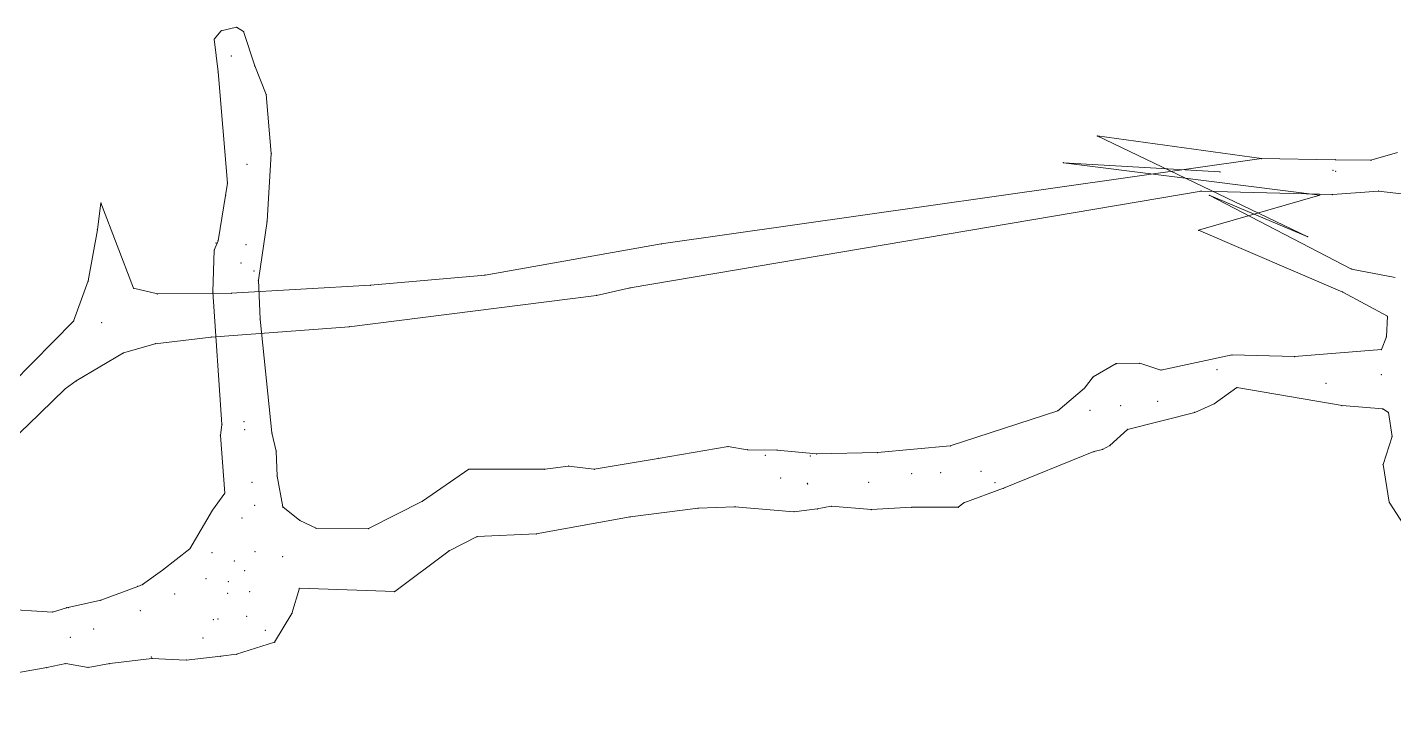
# Model space of a CAD drawing. Header units: millimetres. Extents: x 516689 to 517365, y 4400055 to 4400539.
# Drawn here: x 517189 to 517267.3, y 4400499.8 to 4400538.9 of the extents above; entities that cross this region are included whole.
import ezdxf

# ---------------------------------------------------------------- set-up
doc = ezdxf.new("R2010")
doc.units = ezdxf.units.MM
for name, color, linetype, lineweight in [('415', 172, 'Continuous', 0), ('FERE_SN', 3, 'Continuous', 0), ('GAL_370', 18, 'Continuous', 0)]:
    doc.layers.add(name, color=color, linetype=linetype, lineweight=lineweight)

msp = doc.modelspace()

# ---------------------------------------------------------------- linework, layer by layer
at = {"layer": '415', "lineweight": 0}
for p, q in [((517265.978, 4400531.243, 416), (517267.498, 4400531.676, 416)), ((517225.315, 4400526.443, 415.6), (517259.719, 4400531.332, 416)), ((517259.719, 4400531.332, 416), (517263.938, 4400531.271, 416)), ((517263.938, 4400531.271, 416), (517265.978, 4400531.243, 416)), ((517256.247, 4400529.474, 416), (517223.531, 4400523.922, 415.6)), ((517263.775, 4400529.274, 416), (517256.247, 4400529.474, 416)), ((517266.425, 4400529.472, 416), (517263.775, 4400529.274, 416)), ((517268.9, 4400529.186, 416), (517266.425, 4400529.472, 416)), ((517193.015, 4400527.256, 416.45), (517193.209, 4400528.791, 416.45)), ((517193.209, 4400528.791, 416.45), (517195.088, 4400523.906, 416.45)), ((517192.489, 4400524.325, 416.45), (517193.015, 4400527.256, 416.45)), ((517215.225, 4400524.661, 415.6), (517225.315, 4400526.443, 415.6)), ((517208.658, 4400524.075, 415.6), (517215.225, 4400524.661, 415.6)), ((517191.643, 4400522.018, 416.45), (517192.489, 4400524.325, 416.45)), ((517195.088, 4400523.906, 416.45), (517196.45, 4400523.576, 416.45)), ((517200.679, 4400523.618, 416.45), (517208.658, 4400524.075, 415.6)), ((517223.531, 4400523.922, 415.6), (517221.616, 4400523.495, 415.6)), ((517196.45, 4400523.576, 416.45), (517200.679, 4400523.618, 416.45)), ((517221.616, 4400523.495, 415.6), (517207.442, 4400521.696, 415.6)), ((517188.148, 4400518.459, 416.45), (517191.643, 4400522.018, 416.45)), ((517207.442, 4400521.696, 415.6), (517199.535, 4400521.105, 416.45)), ((517196.324, 4400520.72, 416.45), (517194.501, 4400520.197, 416.45)), ((517199.535, 4400521.105, 416.45), (517196.324, 4400520.72, 416.45)), ((517194.501, 4400520.197, 416.45), (517191.801, 4400518.589, 416.45)), ((517191.801, 4400518.589, 416.45), (517191.159, 4400518.133, 416.45)), ((517191.159, 4400518.133, 416.45), (517189.017, 4400516.047, 416.45)), ((517189.017, 4400516.047, 416.45), (517184.276, 4400511.581, 415.25))]:
    msp.add_line(p, q, dxfattribs=at)
for p in [(517259.719, 4400531.332, 416), (517259.719, 4400531.332, 416), (517263.938, 4400531.271, 416), (517263.938, 4400531.271, 416), (517265.978, 4400531.243, 416), (517265.978, 4400531.243, 416), (517257.335, 4400530.57, 416), (517257.335, 4400530.57, 416), (517263.814, 4400530.669, 416), (517263.814, 4400530.669, 416), (517263.966, 4400530.601, 416), (517263.966, 4400530.601, 416), (517256.247, 4400529.474, 416), (517256.247, 4400529.474, 416), (517263.775, 4400529.274, 416), (517263.775, 4400529.274, 416), (517266.425, 4400529.472, 416), (517266.425, 4400529.472, 416), (517193.209, 4400528.791, 416.45), (517193.209, 4400528.791, 416.45), (517193.015, 4400527.256, 416.45), (517193.015, 4400527.256, 416.45), (517225.315, 4400526.443, 415.6), (517225.315, 4400526.443, 415.6), (517215.225, 4400524.661, 415.6), (517215.225, 4400524.661, 415.6), (517192.489, 4400524.325, 416.45), (517192.489, 4400524.325, 416.45), (517195.088, 4400523.906, 416.45), (517195.088, 4400523.906, 416.45), (517208.658, 4400524.075, 415.6), (517208.658, 4400524.075, 415.6), (517223.531, 4400523.922, 415.6), (517223.531, 4400523.922, 415.6), (517196.45, 4400523.576, 416.45), (517196.45, 4400523.576, 416.45), (517200.679, 4400523.618, 416.45), (517200.679, 4400523.618, 416.45), (517221.616, 4400523.495, 415.6), (517221.616, 4400523.495, 415.6), (517191.643, 4400522.018, 416.45), (517191.643, 4400522.018, 416.45), (517193.247, 4400521.931, 416.45), (517193.247, 4400521.931, 416.45), (517207.442, 4400521.696, 415.6), (517207.442, 4400521.696, 415.6), (517196.324, 4400520.72, 416.45), (517196.324, 4400520.72, 416.45), (517199.535, 4400521.105, 416.45), (517199.535, 4400521.105, 416.45), (517194.501, 4400520.197, 416.45), (517194.501, 4400520.197, 416.45), (517191.801, 4400518.589, 416.45), (517191.801, 4400518.589, 416.45), (517191.159, 4400518.133, 416.45), (517191.159, 4400518.133, 416.45), (517189.017, 4400516.047, 416.45), (517189.017, 4400516.047, 416.45)]:
    msp.add_point(p, dxfattribs=at)
at = {"layer": 'FERE_SN', "lineweight": 0}
for p, q in [((517259.719, 4400531.332, 416), (517250.305, 4400532.636, 413.47)), ((517250.305, 4400532.636, 413.47), (517262.362, 4400526.853, 402.78)), ((517263.05, 4400529.246, 402.78), (517248.361, 4400531.095, 414)), ((517248.361, 4400531.095, 414), (517257.335, 4400530.57, 416)), ((517256.11, 4400527.223, 398), (517263.05, 4400529.246, 402.78)), ((517262.362, 4400526.853, 402.78), (517256.719, 4400529.232, 398)), ((517256.719, 4400529.232, 398), (517264.872, 4400524.998, 391)), ((517264.364, 4400523.681, 391), (517256.11, 4400527.223, 398)), ((517267.374, 4400524.518, 376.659), (517264.872, 4400524.998, 391)), ((517266.928, 4400522.295, 375.198), (517264.364, 4400523.681, 391)), ((517266.87, 4400521.107, 373.627), (517266.928, 4400522.295, 375.198)), ((517266.582, 4400520.385, 371), (517266.87, 4400521.107, 373.627))]:
    msp.add_line(p, q, dxfattribs=at)
for p in [(517250.305, 4400532.636, 413.47), (517248.361, 4400531.095, 414), (517256.719, 4400529.232, 398), (517263.05, 4400529.246, 402.78), (517256.11, 4400527.223, 398), (517262.362, 4400526.853, 402.78), (517264.872, 4400524.998, 391), (517264.364, 4400523.681, 391), (517266.928, 4400522.295, 375.198), (517266.87, 4400521.107, 373.627)]:
    msp.add_point(p, dxfattribs=at)
at = {"layer": 'GAL_370', "lineweight": 0}
for p, q in [((517200.104, 4400538.665, 370.6), (517199.708, 4400538.189, 370.6)), ((517200.104, 4400538.665, 370.6), (517199.708, 4400538.189, 370.6)), ((517200.984, 4400538.863, 370.6), (517200.104, 4400538.665, 370.6)), ((517200.984, 4400538.863, 370.6), (517200.104, 4400538.665, 370.6)), ((517201.389, 4400538.619, 370.6), (517200.984, 4400538.863, 370.6)), ((517201.389, 4400538.619, 370.6), (517200.984, 4400538.863, 370.6)), ((517199.708, 4400538.189, 370.6), (517199.928, 4400536.307, 370.6)), ((517199.708, 4400538.189, 370.6), (517199.928, 4400536.307, 370.6)), ((517202.028, 4400536.648, 370.6), (517201.389, 4400538.619, 370.6)), ((517202.028, 4400536.648, 370.6), (517201.389, 4400538.619, 370.6)), ((517202.686, 4400535.008, 370.6), (517202.028, 4400536.648, 370.6)), ((517202.686, 4400535.008, 370.6), (517202.028, 4400536.648, 370.6)), ((517199.928, 4400536.307, 370.6), (517200.46, 4400529.929, 370.6)), ((517199.928, 4400536.307, 370.6), (517200.46, 4400529.929, 370.6)), ((517202.972, 4400531.622, 370.6), (517202.686, 4400535.008, 370.6)), ((517202.972, 4400531.622, 370.6), (517202.686, 4400535.008, 370.6)), ((517202.738, 4400527.745, 370.6), (517202.972, 4400531.622, 370.6)), ((517202.738, 4400527.745, 370.6), (517202.972, 4400531.622, 370.6)), ((517200.46, 4400529.929, 370.6), (517199.924, 4400526.627, 370.6)), ((517200.46, 4400529.929, 370.6), (517199.924, 4400526.627, 370.6)), ((517202.24, 4400524.359, 370.6), (517202.738, 4400527.745, 370.6)), ((517202.24, 4400524.359, 370.6), (517202.738, 4400527.745, 370.6)), ((517199.924, 4400526.627, 370.6), (517199.704, 4400526.094, 370.6)), ((517199.924, 4400526.627, 370.6), (517199.704, 4400526.094, 370.6)), ((517199.704, 4400526.094, 370.6), (517199.626, 4400523.688, 370.6)), ((517199.704, 4400526.094, 370.6), (517199.626, 4400523.688, 370.6)), ((517202.337, 4400522.133, 370.6), (517202.24, 4400524.359, 370.6)), ((517202.337, 4400522.133, 370.6), (517202.24, 4400524.359, 370.6)), ((517199.626, 4400523.688, 370.6), (517200.15, 4400516.099, 370.4)), ((517199.626, 4400523.688, 370.6), (517200.15, 4400516.099, 370.4)), ((517203.012, 4400515.608, 370.4), (517202.337, 4400522.133, 370.6)), ((517203.012, 4400515.608, 370.4), (517202.337, 4400522.133, 370.6)), ((517258.025, 4400520.079, 370.8), (517253.95, 4400519.207, 370.8)), ((517258.025, 4400520.079, 370.8), (517253.95, 4400519.207, 370.8)), ((517261.606, 4400519.985, 371), (517258.025, 4400520.079, 370.8)), ((517261.606, 4400519.985, 371), (517258.025, 4400520.079, 370.8)), ((517266.582, 4400520.385, 371), (517261.606, 4400519.985, 371)), ((517266.582, 4400520.385, 371), (517261.606, 4400519.985, 371)), ((517251.388, 4400519.579, 370.8), (517250.073, 4400518.822, 370.8)), ((517251.388, 4400519.579, 370.8), (517250.073, 4400518.822, 370.8)), ((517252.74, 4400519.598, 370.8), (517251.388, 4400519.579, 370.8)), ((517252.74, 4400519.598, 370.8), (517251.388, 4400519.579, 370.8)), ((517253.95, 4400519.207, 370.8), (517252.74, 4400519.598, 370.8)), ((517253.95, 4400519.207, 370.8), (517252.74, 4400519.598, 370.8)), ((517250.073, 4400518.822, 370.8), (517249.562, 4400518.171, 370.8)), ((517250.073, 4400518.822, 370.8), (517249.562, 4400518.171, 370.8)), ((517249.562, 4400518.171, 370.8), (517248.038, 4400516.874, 370.8)), ((517249.562, 4400518.171, 370.8), (517248.038, 4400516.874, 370.8)), ((517257.001, 4400517.282, 370.8), (517258.309, 4400518.209, 370.8)), ((517257.001, 4400517.282, 370.8), (517258.309, 4400518.209, 370.8)), ((517258.309, 4400518.209, 370.8), (517264.332, 4400517.17, 371)), ((517258.309, 4400518.209, 370.8), (517264.332, 4400517.17, 371)), ((517248.038, 4400516.874, 370.8), (517241.882, 4400514.865, 370.7)), ((517248.038, 4400516.874, 370.8), (517241.882, 4400514.865, 370.7)), ((517252.042, 4400515.806, 370.8), (517255.893, 4400516.779, 370.8)), ((517252.042, 4400515.806, 370.8), (517255.893, 4400516.779, 370.8)), ((517255.893, 4400516.779, 370.8), (517257.001, 4400517.282, 370.8)), ((517255.893, 4400516.779, 370.8), (517257.001, 4400517.282, 370.8)), ((517264.332, 4400517.17, 371), (517266.664, 4400516.981, 371)), ((517264.332, 4400517.17, 371), (517266.664, 4400516.981, 371)), ((517266.664, 4400516.981, 371), (517266.981, 4400516.783, 371)), ((517266.664, 4400516.981, 371), (517266.981, 4400516.783, 371)), ((517266.981, 4400516.783, 371), (517267.199, 4400515.404, 371)), ((517266.981, 4400516.783, 371), (517267.199, 4400515.404, 371)), ((517200.15, 4400516.099, 370.4), (517200.056, 4400515.457, 370.4)), ((517200.15, 4400516.099, 370.4), (517200.056, 4400515.457, 370.4)), ((517200.056, 4400515.457, 370.4), (517200.31, 4400512.15, 370.4)), ((517200.056, 4400515.457, 370.4), (517200.31, 4400512.15, 370.4)), ((517203.26, 4400514.563, 370.4), (517203.012, 4400515.608, 370.4)), ((517203.26, 4400514.563, 370.4), (517203.012, 4400515.608, 370.4)), ((517251.024, 4400514.884, 370.8), (517252.042, 4400515.806, 370.8)), ((517251.024, 4400514.884, 370.8), (517252.042, 4400515.806, 370.8)), ((517267.199, 4400515.404, 371), (517266.676, 4400513.79, 371)), ((517267.199, 4400515.404, 371), (517266.676, 4400513.79, 371)), ((517203.305, 4400513.136, 370.4), (517203.26, 4400514.563, 370.4)), ((517203.305, 4400513.136, 370.4), (517203.26, 4400514.563, 370.4)), ((517229.151, 4400514.823, 370.6), (517225.144, 4400514.146, 370.6)), ((517229.151, 4400514.823, 370.6), (517225.144, 4400514.146, 370.6)), ((517230.25, 4400514.638, 370.7), (517229.151, 4400514.823, 370.6)), ((517230.25, 4400514.638, 370.7), (517229.151, 4400514.823, 370.6)), ((517231.952, 4400514.62, 370.7), (517230.25, 4400514.638, 370.7)), ((517231.952, 4400514.62, 370.7), (517230.25, 4400514.638, 370.7)), ((517234.22, 4400514.402, 370.7), (517231.952, 4400514.62, 370.7)), ((517234.22, 4400514.402, 370.7), (517231.952, 4400514.62, 370.7)), ((517237.704, 4400514.482, 370.7), (517234.22, 4400514.402, 370.7)), ((517237.704, 4400514.482, 370.7), (517234.22, 4400514.402, 370.7)), ((517241.882, 4400514.865, 370.7), (517237.704, 4400514.482, 370.7)), ((517241.882, 4400514.865, 370.7), (517237.704, 4400514.482, 370.7)), ((517244.937, 4400512.439, 370.7), (517250.113, 4400514.535, 370.8)), ((517244.937, 4400512.439, 370.7), (517250.113, 4400514.535, 370.8)), ((517250.113, 4400514.535, 370.8), (517250.604, 4400514.659, 370.8)), ((517250.113, 4400514.535, 370.8), (517250.604, 4400514.659, 370.8)), ((517250.604, 4400514.659, 370.8), (517251.024, 4400514.884, 370.8)), ((517250.604, 4400514.659, 370.8), (517251.024, 4400514.884, 370.8)), ((517220.005, 4400513.709, 370.6), (517218.647, 4400513.521, 370.6)), ((517220.005, 4400513.709, 370.6), (517218.647, 4400513.521, 370.6)), ((517221.477, 4400513.526, 370.6), (517220.005, 4400513.709, 370.6)), ((517221.477, 4400513.526, 370.6), (517220.005, 4400513.709, 370.6)), ((517225.144, 4400514.146, 370.6), (517221.477, 4400513.526, 370.6)), ((517225.144, 4400514.146, 370.6), (517221.477, 4400513.526, 370.6)), ((517266.676, 4400513.79, 371), (517267.033, 4400511.63, 371)), ((517266.676, 4400513.79, 371), (517267.033, 4400511.63, 371)), ((517203.632, 4400511.364, 370.4), (517203.305, 4400513.136, 370.4)), ((517203.632, 4400511.364, 370.4), (517203.305, 4400513.136, 370.4)), ((517214.288, 4400513.527, 370.5), (517211.632, 4400511.69, 370.5)), ((517214.288, 4400513.527, 370.5), (517211.632, 4400511.69, 370.5)), ((517218.647, 4400513.521, 370.6), (517214.288, 4400513.527, 370.5)), ((517218.647, 4400513.521, 370.6), (517214.288, 4400513.527, 370.5)), ((517200.31, 4400512.15, 370.4), (517199.6, 4400511.17, 370.4)), ((517200.31, 4400512.15, 370.4), (517199.6, 4400511.17, 370.4)), ((517242.657, 4400511.604, 370.7), (517244.937, 4400512.439, 370.7)), ((517242.657, 4400511.604, 370.7), (517244.937, 4400512.439, 370.7)), ((517204.614, 4400510.591, 370.4), (517203.632, 4400511.364, 370.4)), ((517204.614, 4400510.591, 370.4), (517203.632, 4400511.364, 370.4)), ((517211.632, 4400511.69, 370.5), (517208.552, 4400510.125, 370.5)), ((517211.632, 4400511.69, 370.5), (517208.552, 4400510.125, 370.5)), ((517223.53, 4400510.796, 370.6), (517227.425, 4400511.286, 370.6)), ((517223.53, 4400510.796, 370.6), (517227.425, 4400511.286, 370.6)), ((517227.425, 4400511.286, 370.6), (517229.538, 4400511.378, 370.7)), ((517227.425, 4400511.286, 370.6), (517229.538, 4400511.378, 370.7)), ((517229.538, 4400511.378, 370.7), (517232.925, 4400511.09, 370.7)), ((517229.538, 4400511.378, 370.7), (517232.925, 4400511.09, 370.7)), ((517234.256, 4400511.247, 370.7), (517235.064, 4400511.404, 370.7)), ((517234.256, 4400511.247, 370.7), (517235.064, 4400511.404, 370.7)), ((517235.064, 4400511.404, 370.7), (517237.358, 4400511.216, 370.7)), ((517235.064, 4400511.404, 370.7), (517237.358, 4400511.216, 370.7)), ((517237.358, 4400511.216, 370.7), (517239.664, 4400511.348, 370.7)), ((517237.358, 4400511.216, 370.7), (517239.664, 4400511.348, 370.7)), ((517239.664, 4400511.348, 370.7), (517242.334, 4400511.346, 370.7)), ((517239.664, 4400511.348, 370.7), (517242.334, 4400511.346, 370.7)), ((517242.334, 4400511.346, 370.7), (517242.657, 4400511.604, 370.7)), ((517242.334, 4400511.346, 370.7), (517242.657, 4400511.604, 370.7)), ((517267.033, 4400511.63, 371), (517267.876, 4400510.345, 371)), ((517267.033, 4400511.63, 371), (517267.876, 4400510.345, 371)), ((517199.6, 4400511.17, 370.4), (517198.308, 4400508.97, 370.4)), ((517199.6, 4400511.17, 370.4), (517198.308, 4400508.97, 370.4)), ((517205.539, 4400510.141, 370.4), (517204.614, 4400510.591, 370.4)), ((517205.539, 4400510.141, 370.4), (517204.614, 4400510.591, 370.4)), ((517218.159, 4400509.815, 370.6), (517223.53, 4400510.796, 370.6)), ((517218.159, 4400509.815, 370.6), (517223.53, 4400510.796, 370.6)), ((517232.925, 4400511.09, 370.7), (517234.256, 4400511.247, 370.7)), ((517232.925, 4400511.09, 370.7), (517234.256, 4400511.247, 370.7)), ((517208.552, 4400510.125, 370.5), (517205.539, 4400510.141, 370.4)), ((517208.552, 4400510.125, 370.5), (517205.539, 4400510.141, 370.4)), ((517214.767, 4400509.668, 370.5), (517218.159, 4400509.815, 370.6)), ((517214.767, 4400509.668, 370.5), (517218.159, 4400509.815, 370.6)), ((517198.308, 4400508.97, 370.4), (517196.736, 4400507.732, 370.4)), ((517198.308, 4400508.97, 370.4), (517196.736, 4400507.732, 370.4)), ((517213.166, 4400508.851, 370.5), (517214.767, 4400509.668, 370.5)), ((517213.166, 4400508.851, 370.5), (517214.767, 4400509.668, 370.5)), ((517210.051, 4400506.509, 370.5), (517213.166, 4400508.851, 370.5)), ((517210.051, 4400506.509, 370.5), (517213.166, 4400508.851, 370.5)), ((517196.736, 4400507.732, 370.4), (517195.597, 4400506.908, 370.4)), ((517196.736, 4400507.732, 370.4), (517195.597, 4400506.908, 370.4)), ((517195.321, 4400506.802, 370.4), (517193.204, 4400506.016, 370.4)), ((517195.321, 4400506.802, 370.4), (517193.204, 4400506.016, 370.4)), ((517195.597, 4400506.908, 370.4), (517195.321, 4400506.802, 370.4)), ((517195.597, 4400506.908, 370.4), (517195.321, 4400506.802, 370.4)), ((517204.159, 4400505.258, 370.4), (517204.589, 4400506.701, 370.4)), ((517204.159, 4400505.258, 370.4), (517204.589, 4400506.701, 370.4)), ((517204.589, 4400506.701, 370.4), (517210.051, 4400506.509, 370.5)), ((517204.589, 4400506.701, 370.4), (517210.051, 4400506.509, 370.5)), ((517193.204, 4400506.016, 370.4), (517191.249, 4400505.588, 370.4)), ((517193.204, 4400506.016, 370.4), (517191.249, 4400505.588, 370.4)), ((517190.439, 4400505.336, 370.4), (517187.447, 4400505.517, 370.4)), ((517190.439, 4400505.336, 370.4), (517187.447, 4400505.517, 370.4)), ((517191.249, 4400505.588, 370.4), (517190.439, 4400505.336, 370.4)), ((517191.249, 4400505.588, 370.4), (517190.439, 4400505.336, 370.4)), ((517203.165, 4400503.607, 370.4), (517204.159, 4400505.258, 370.4)), ((517203.165, 4400503.607, 370.4), (517204.159, 4400505.258, 370.4)), ((517200.989, 4400502.919, 370.4), (517203.165, 4400503.607, 370.4)), ((517200.989, 4400502.919, 370.4), (517203.165, 4400503.607, 370.4)), ((517193.716, 4400502.379, 370.4), (517196.133, 4400502.681, 370.4)), ((517193.716, 4400502.379, 370.4), (517196.133, 4400502.681, 370.4)), ((517196.133, 4400502.681, 370.4), (517198.106, 4400502.579, 370.4)), ((517196.133, 4400502.681, 370.4), (517198.106, 4400502.579, 370.4)), ((517198.106, 4400502.579, 370.4), (517200.083, 4400502.8, 370.4)), ((517198.106, 4400502.579, 370.4), (517200.083, 4400502.8, 370.4)), ((517200.083, 4400502.8, 370.4), (517200.989, 4400502.919, 370.4)), ((517200.083, 4400502.8, 370.4), (517200.989, 4400502.919, 370.4)), ((517176.845, 4400499.796, 370.23), (517190.104, 4400502.154, 370.4)), ((517176.845, 4400499.796, 370.23), (517190.104, 4400502.154, 370.4)), ((517190.104, 4400502.154, 370.4), (517191.194, 4400502.385, 370.4)), ((517190.104, 4400502.154, 370.4), (517191.194, 4400502.385, 370.4)), ((517191.194, 4400502.385, 370.4), (517192.473, 4400502.16, 370.4)), ((517191.194, 4400502.385, 370.4), (517192.473, 4400502.16, 370.4)), ((517192.473, 4400502.16, 370.4), (517193.716, 4400502.379, 370.4)), ((517192.473, 4400502.16, 370.4), (517193.716, 4400502.379, 370.4))]:
    msp.add_line(p, q, dxfattribs=at)
for p in [(517200.104, 4400538.665, 370.6), (517200.104, 4400538.665, 370.6), (517200.984, 4400538.863, 370.6), (517200.984, 4400538.863, 370.6), (517199.708, 4400538.189, 370.6), (517199.708, 4400538.189, 370.6), (517201.389, 4400538.619, 370.6), (517201.389, 4400538.619, 370.6), (517200.683, 4400537.216, 370.6), (517200.683, 4400537.216, 370.6), (517202.028, 4400536.648, 370.6), (517202.028, 4400536.648, 370.6), (517199.928, 4400536.307, 370.6), (517199.928, 4400536.307, 370.6), (517202.686, 4400535.008, 370.6), (517202.686, 4400535.008, 370.6), (517202.972, 4400531.622, 370.6), (517202.972, 4400531.622, 370.6), (517201.586, 4400531.006, 370.6), (517201.586, 4400531.006, 370.6), (517200.46, 4400529.929, 370.6), (517200.46, 4400529.929, 370.6), (517200.369, 4400529.217, 370.6), (517200.369, 4400529.217, 370.6), (517202.738, 4400527.745, 370.6), (517202.738, 4400527.745, 370.6), (517199.806, 4400526.501, 370.6), (517199.806, 4400526.501, 370.6), (517199.924, 4400526.627, 370.6), (517199.924, 4400526.627, 370.6), (517201.519, 4400526.405, 370.6), (517201.519, 4400526.405, 370.6), (517199.704, 4400526.094, 370.6), (517199.704, 4400526.094, 370.6), (517201.235, 4400525.341, 370.6), (517201.235, 4400525.341, 370.6), (517201.985, 4400524.896, 370.6), (517201.985, 4400524.896, 370.6), (517202.24, 4400524.359, 370.6), (517202.24, 4400524.359, 370.6), (517199.626, 4400523.688, 370.6), (517199.626, 4400523.688, 370.6), (517202.337, 4400522.133, 370.6), (517202.337, 4400522.133, 370.6), (517258.025, 4400520.079, 370.8), (517258.025, 4400520.079, 370.8), (517261.606, 4400519.985, 371), (517261.606, 4400519.985, 371), (517266.582, 4400520.385, 371), (517266.582, 4400520.385, 371), (517251.388, 4400519.579, 370.8), (517251.388, 4400519.579, 370.8), (517252.74, 4400519.598, 370.8), (517252.74, 4400519.598, 370.8), (517253.95, 4400519.207, 370.8), (517253.95, 4400519.207, 370.8), (517257.168, 4400519.225, 370.8), (517257.168, 4400519.225, 370.8), (517250.073, 4400518.822, 370.8), (517250.073, 4400518.822, 370.8), (517263.407, 4400518.445, 371), (517263.407, 4400518.445, 371), (517266.578, 4400518.954, 371), (517266.578, 4400518.954, 371), (517249.562, 4400518.171, 370.8), (517249.562, 4400518.171, 370.8), (517249.563, 4400518.169, 370.8), (517249.563, 4400518.169, 370.8), (517258.309, 4400518.209, 370.8), (517258.309, 4400518.209, 370.8), (517248.038, 4400516.874, 370.8), (517248.038, 4400516.874, 370.8), (517249.881, 4400516.905, 370.8), (517249.881, 4400516.905, 370.8), (517251.634, 4400517.176, 370.8), (517251.634, 4400517.176, 370.8), (517253.772, 4400517.424, 370.8), (517253.772, 4400517.424, 370.8), (517255.893, 4400516.779, 370.8), (517255.893, 4400516.779, 370.8), (517257.001, 4400517.282, 370.8), (517257.001, 4400517.282, 370.8), (517264.332, 4400517.17, 371), (517264.332, 4400517.17, 371), (517264.332, 4400517.17, 371), (517264.332, 4400517.17, 371), (517266.664, 4400516.981, 371), (517266.664, 4400516.981, 371), (517266.981, 4400516.783, 371), (517266.981, 4400516.783, 371), (517200.15, 4400516.099, 370.4), (517200.15, 4400516.099, 370.4), (517201.414, 4400516.243, 370.4), (517201.414, 4400516.243, 370.4), (517200.056, 4400515.457, 370.4), (517200.056, 4400515.457, 370.4), (517201.445, 4400515.789, 370.4), (517201.445, 4400515.789, 370.4), (517203.012, 4400515.608, 370.4), (517203.012, 4400515.608, 370.4), (517252.042, 4400515.806, 370.8), (517252.042, 4400515.806, 370.8), (517267.199, 4400515.404, 371), (517267.199, 4400515.404, 371), (517203.26, 4400514.563, 370.4), (517203.26, 4400514.563, 370.4), (517229.151, 4400514.823, 370.6), (517229.151, 4400514.823, 370.6), (517230.25, 4400514.638, 370.7), (517230.25, 4400514.638, 370.7), (517231.952, 4400514.62, 370.7), (517231.952, 4400514.62, 370.7), (517234.22, 4400514.402, 370.7), (517234.22, 4400514.402, 370.7), (517237.704, 4400514.482, 370.7), (517237.704, 4400514.482, 370.7), (517241.882, 4400514.865, 370.7), (517241.882, 4400514.865, 370.7), (517250.113, 4400514.535, 370.8), (517250.113, 4400514.535, 370.8), (517250.604, 4400514.659, 370.8), (517250.604, 4400514.659, 370.8), (517251.024, 4400514.884, 370.8), (517251.024, 4400514.884, 370.8), (517220.005, 4400513.709, 370.6), (517220.005, 4400513.709, 370.6), (517225.144, 4400514.146, 370.6), (517225.144, 4400514.146, 370.6), (517231.284, 4400514.33, 370.7), (517231.284, 4400514.33, 370.7), (517233.854, 4400514.285, 370.7), (517233.854, 4400514.285, 370.7), (517266.676, 4400513.79, 371), (517266.676, 4400513.79, 371), (517203.305, 4400513.136, 370.4), (517203.305, 4400513.136, 370.4), (517214.288, 4400513.527, 370.5), (517214.288, 4400513.527, 370.5), (517218.647, 4400513.521, 370.6), (517218.647, 4400513.521, 370.6), (517221.477, 4400513.526, 370.6), (517221.477, 4400513.526, 370.6), (517232.168, 4400513.02, 370.7), (517232.168, 4400513.02, 370.7), (517239.663, 4400513.273, 370.7), (517239.663, 4400513.273, 370.7), (517241.328, 4400513.329, 370.7), (517241.328, 4400513.329, 370.7), (517243.634, 4400513.406, 370.7), (517243.634, 4400513.406, 370.7), (517200.31, 4400512.15, 370.4), (517200.31, 4400512.15, 370.4), (517201.871, 4400512.778, 370.4), (517201.871, 4400512.778, 370.4), (517233.681, 4400512.711, 370.7), (517233.681, 4400512.711, 370.7), (517233.701, 4400512.671, 370.7), (517233.701, 4400512.671, 370.7), (517237.205, 4400512.766, 370.7), (517237.205, 4400512.766, 370.7), (517244.435, 4400512.748, 370.7), (517244.435, 4400512.748, 370.7), (517244.937, 4400512.439, 370.7), (517244.937, 4400512.439, 370.7), (517202.014, 4400511.452, 370.4), (517202.014, 4400511.452, 370.4), (517203.632, 4400511.364, 370.4), (517203.632, 4400511.364, 370.4), (517211.632, 4400511.69, 370.5), (517211.632, 4400511.69, 370.5), (517227.425, 4400511.286, 370.6), (517227.425, 4400511.286, 370.6), (517229.538, 4400511.378, 370.7), (517229.538, 4400511.378, 370.7), (517235.064, 4400511.404, 370.7), (517235.064, 4400511.404, 370.7), (517239.664, 4400511.348, 370.7), (517239.664, 4400511.348, 370.7), (517242.334, 4400511.346, 370.7), (517242.334, 4400511.346, 370.7), (517242.657, 4400511.604, 370.7), (517242.657, 4400511.604, 370.7), (517267.033, 4400511.63, 371), (517267.033, 4400511.63, 371), (517199.6, 4400511.17, 370.4), (517199.6, 4400511.17, 370.4), (517201.303, 4400510.721, 370.4), (517201.303, 4400510.721, 370.4), (517204.614, 4400510.591, 370.4), (517204.614, 4400510.591, 370.4), (517223.53, 4400510.796, 370.6), (517223.53, 4400510.796, 370.6), (517232.925, 4400511.09, 370.7), (517232.925, 4400511.09, 370.7), (517234.256, 4400511.247, 370.7), (517234.256, 4400511.247, 370.7), (517237.358, 4400511.216, 370.7), (517237.358, 4400511.216, 370.7), (517205.539, 4400510.141, 370.4), (517205.539, 4400510.141, 370.4), (517208.552, 4400510.125, 370.5), (517208.552, 4400510.125, 370.5), (517218.159, 4400509.815, 370.6), (517218.159, 4400509.815, 370.6), (517198.308, 4400508.97, 370.4), (517198.308, 4400508.97, 370.4), (517214.767, 4400509.668, 370.5), (517214.767, 4400509.668, 370.5), (517199.581, 4400508.741, 370.4), (517199.581, 4400508.741, 370.4), (517200.854, 4400508.26, 370.4), (517200.854, 4400508.26, 370.4), (517202.034, 4400508.805, 370.4), (517202.034, 4400508.805, 370.4), (517203.618, 4400508.508, 370.4), (517203.618, 4400508.508, 370.4), (517213.166, 4400508.851, 370.5), (517213.166, 4400508.851, 370.5), (517196.736, 4400507.732, 370.4), (517196.736, 4400507.732, 370.4), (517201.451, 4400507.715, 370.4), (517201.451, 4400507.715, 370.4), (517195.321, 4400506.802, 370.4), (517195.321, 4400506.802, 370.4), (517195.597, 4400506.908, 370.4), (517195.597, 4400506.908, 370.4), (517199.226, 4400507.252, 370.4), (517199.226, 4400507.252, 370.4), (517200.513, 4400507.087, 370.4), (517200.513, 4400507.087, 370.4), (517204.589, 4400506.701, 370.4), (517204.589, 4400506.701, 370.4), (517193.204, 4400506.016, 370.4), (517193.204, 4400506.016, 370.4), (517197.43, 4400506.365, 370.4), (517197.43, 4400506.365, 370.4), (517200.469, 4400506.408, 370.4), (517200.469, 4400506.408, 370.4), (517201.733, 4400506.503, 370.4), (517201.733, 4400506.503, 370.4), (517210.051, 4400506.509, 370.5), (517210.051, 4400506.509, 370.5), (517190.439, 4400505.336, 370.4), (517190.439, 4400505.336, 370.4), (517191.249, 4400505.588, 370.4), (517191.249, 4400505.588, 370.4), (517191.348, 4400505.584, 370.4), (517191.348, 4400505.584, 370.4), (517195.479, 4400505.418, 370.4), (517195.479, 4400505.418, 370.4), (517201.561, 4400505.09, 370.4), (517201.561, 4400505.09, 370.4), (517204.159, 4400505.258, 370.4), (517204.159, 4400505.258, 370.4), (517192.791, 4400504.362, 370.4), (517192.791, 4400504.362, 370.4), (517199.661, 4400504.893, 370.4), (517199.661, 4400504.893, 370.4), (517199.928, 4400504.947, 370.4), (517199.928, 4400504.947, 370.4), (517202.627, 4400504.288, 370.4), (517202.627, 4400504.288, 370.4), (517191.458, 4400503.892, 370.4), (517191.458, 4400503.892, 370.4), (517199.065, 4400503.849, 370.4), (517199.065, 4400503.849, 370.4), (517203.165, 4400503.607, 370.4), (517203.165, 4400503.607, 370.4), (517196.101, 4400502.764, 370.4), (517196.101, 4400502.764, 370.4), (517196.133, 4400502.681, 370.4), (517196.133, 4400502.681, 370.4), (517200.083, 4400502.8, 370.4), (517200.083, 4400502.8, 370.4), (517200.989, 4400502.919, 370.4), (517200.989, 4400502.919, 370.4), (517190.104, 4400502.154, 370.4), (517190.104, 4400502.154, 370.4), (517191.194, 4400502.385, 370.4), (517191.194, 4400502.385, 370.4), (517192.473, 4400502.16, 370.4), (517192.473, 4400502.16, 370.4), (517193.716, 4400502.379, 370.4), (517193.716, 4400502.379, 370.4), (517198.106, 4400502.579, 370.4), (517198.106, 4400502.579, 370.4)]:
    msp.add_point(p, dxfattribs=at)

doc.saveas('drawing.dxf')
